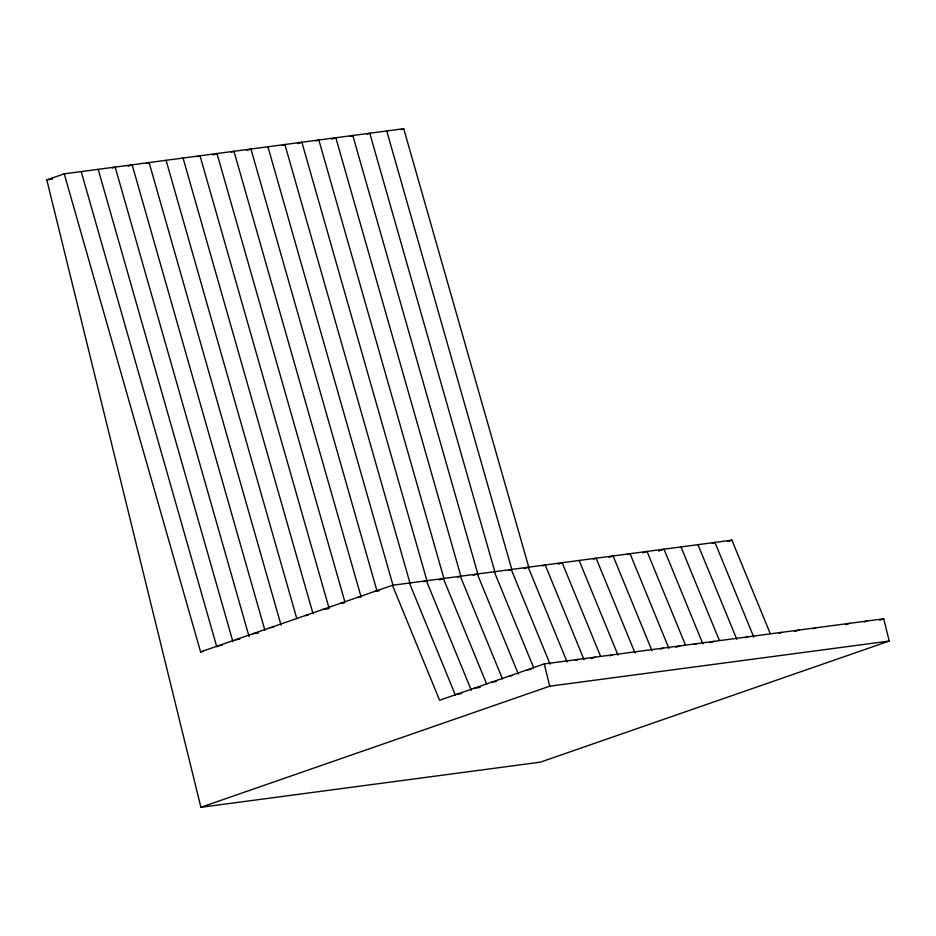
<?xml version="1.0" encoding="UTF-8"?>
<svg xmlns="http://www.w3.org/2000/svg" width="936" height="936" viewBox="0 0 936 936"><rect width="100%" height="100%" fill="white"/><g stroke="black" fill="none" stroke-linecap="round" stroke-linejoin="round"><path stroke-width="1.4" d="M64.245 173.839L200.585 651.889L392.441 585.281L439.604 700.245L544.261 663.917L883.736 618.79L889.2 641.055L540.376 762.161L200.901 807.288L46.8 179.887L64.245 173.839L403.72 128.712L528.84 567.391M112.484 168L115.163 167.064L249.105 636.679M128.115 166.21L132.14 164.806L264.876 630.209M146.425 163.484L149.105 162.56L281.046 625.131M197.344 156.721L200.035 155.785L329.156 608.529M212.975 154.931L217 153.527L344.928 602.047M231.297 152.205L233.977 151.269L361.097 596.981M246.928 150.415L250.953 149.023L376.869 590.511M282.216 145.431L284.895 144.507L410.015 583.186M297.847 143.641L301.872 142.249L426.991 580.928M316.169 140.927L318.848 139.99L443.968 578.67M331.8 139.136L335.825 137.732L460.945 576.412M350.111 136.41L352.79 135.474L477.91 574.154M367.087 134.152L369.767 133.228L494.887 571.908M401.029 129.648L403.72 128.712M423.704 581.701L426.395 580.765L471.334 690.323M439.335 579.91L443.36 578.506L486.65 684.005M457.657 577.184L460.336 576.248L502.515 679.045M473.288 575.394L477.313 573.99L518.368 674.084M508.576 570.41L511.255 569.486L550.099 664.162M524.207 568.62L528.232 567.228L567.076 661.904M542.517 565.906L545.208 564.97L584.052 659.646M558.149 564.115L562.173 562.712L600.467 656.042M593.447 559.131L596.127 558.195L634.971 652.883M609.079 557.341L613.103 555.949L651.947 650.625M627.389 554.615L630.068 553.691L668.912 648.367M643.02 552.825L647.045 551.433L685.339 644.764M658.652 551.035L664.022 549.175L702.866 643.863M712.261 543.336L714.94 542.412L753.784 637.088M727.892 541.546L731.917 540.154L770.199 633.485M575.523 660.336L578.202 659.4M591.154 658.546L595.179 657.142M609.465 655.82L612.156 654.896M200.901 807.288L549.725 686.182L889.2 641.055M660.383 649.058L663.074 648.121M676.026 647.267L680.051 645.863M694.337 644.541L697.016 643.605M709.968 642.751L713.992 641.347M745.255 637.767L747.946 636.843M779.208 633.262L781.888 632.327M794.839 631.472L798.864 630.068M813.15 628.746L815.841 627.81M845.758 624.698L849.783 623.306M864.068 621.972L866.759 621.048M879.7 620.182L883.736 618.79M46.8 179.887L52.463 179.139M392.441 585.281L731.917 540.154M374.997 591.33L379.244 590.768M357.564 597.39L360.383 597.016M340.119 603.439L344.366 602.878M322.674 609.5L328.337 608.751M305.241 615.549L308.061 615.174M270.352 627.658L273.183 627.284M252.907 633.719L258.57 632.97M235.474 639.779L239.71 639.206M218.029 645.828L222.277 645.267M200.585 651.889L203.416 651.503M526.816 669.965L531.063 669.404M509.371 676.026L512.203 675.652M491.938 682.087L496.174 681.513M474.493 688.135L480.145 687.387M457.049 694.196L461.296 693.623M697.963 544.658L736.808 639.346M680.998 546.916L719.281 640.247M579.15 560.453L617.994 655.142M494.278 571.744L533.684 667.777M409.418 583.023L455.469 695.284M386.743 130.97L511.863 569.65M267.93 146.765L393.05 585.445M183.058 158.044L312.987 613.595M166.081 160.302L296.817 618.661M98.186 169.322L232.935 641.745M81.21 171.581L216.766 646.811M544.261 663.917L549.725 686.182"/></g></svg>
